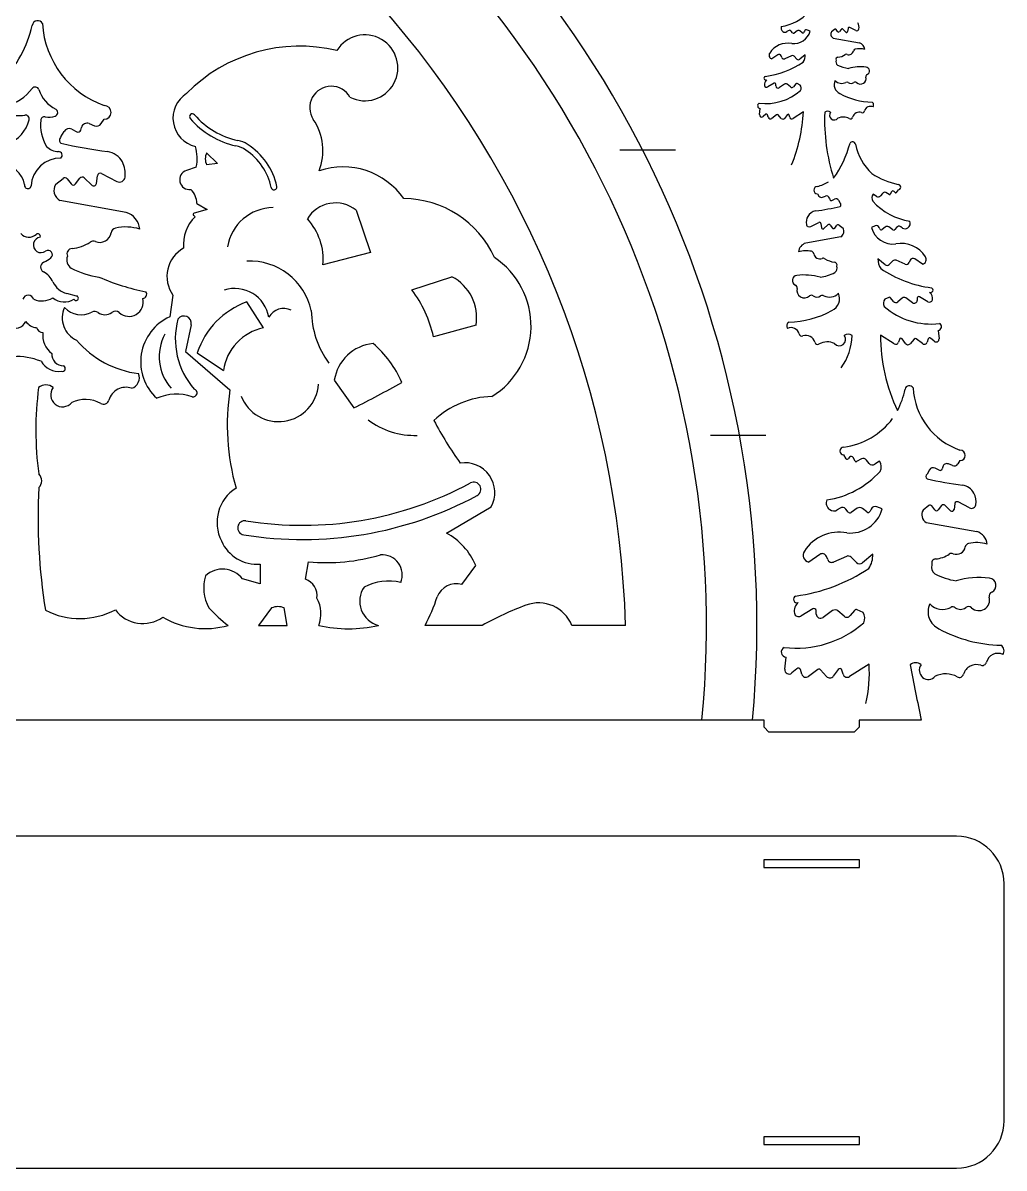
# Model space of a CAD drawing. Extents: x 0 to 545, y 0 to 410.
# Drawn here: x 338.6 to 545.5, y 0 to 241.6 of the extents above; entities that cross this region are included whole.
import ezdxf

# ---------------------------------------------------------------- set-up
doc = ezdxf.new("R2010")
doc.units = 0
doc.layers.add('GREEN', color=3, linetype='CONTINUOUS')
doc.layers.add('WHITE', color=7, linetype='CONTINUOUS')

msp = doc.modelspace()

# ---------------------------------------------------------------- linework, layer by layer
at = {"layer": 'GREEN', "linetype": 'CONTINUOUS'}
for p, q in [((499.976147, 239.945165), (499.673337, 239.743291)), ((500.874002, 239.502417), (500.6179, 239.837999)), ((501.867775, 239.919788), (501.199339, 239.451882)), ((502.923586, 239.513361), (502.437172, 239.901803)), ((503.394185, 239.839443), (503.289299, 239.602802)), ((504.604251, 239.843933), (504.008544, 240.087019)), ((509.716346, 240.216044), (509.093735, 239.716669)), ((510.381594, 239.745683), (510.054097, 240.174817)), ((511.120611, 240.223161), (510.760233, 239.746531)), ((512.10005, 239.647157), (511.475467, 240.250736)), ((512.58271, 240.43725), (512.501155, 239.788467)), ((514.1991, 239.962009), (512.927724, 240.618823)), ((509.449289, 238.371023), (514.981847, 237.366839)), ((497.761838, 234.854984), (496.532336, 234.002529)), ((498.620549, 234.275072), (498.474251, 234.640817)), ((500.679594, 234.641185), (499.252839, 234.016134)), ((501.799625, 233.959227), (501.203658, 234.544818)), ((503.573564, 234.874082), (502.436163, 233.932171)), ((496.984518, 228.86888), (495.672116, 228.084145)), ((497.359762, 228.298122), (497.34407, 228.674725)), ((499.156708, 228.674447), (498.110405, 227.93041)), ((500.419916, 228.063312), (499.742739, 228.647085)), ((501.568973, 228.701519), (501.099424, 228.123613)), ((502.499749, 228.470548), (501.852701, 228.767656)), ((493.909947, 222.236397), (494.054271, 223.552637)), ((495.236877, 222.297082), (494.694541, 221.825692)), ((503.164414, 222.80809), (501.019881, 221.425875)), ((495.777595, 221.689489), (495.619525, 222.189329)), ((497.525338, 222.205912), (496.515444, 221.451857)), ((498.499556, 221.443588), (497.8446, 222.174116)), ((499.764929, 222.20551), (499.238118, 221.481293)), ((500.303626, 221.700123), (500.186517, 222.128367)), ((506.119063, 205.527112), (506.454184, 205.037856)), ((518.57602, 204.993496), (517.882262, 205.468357)), ((519.825434, 205.617657), (519.429859, 205.12146)), ((521.250696, 205.383004), (520.55221, 205.812845)), ((521.764085, 205.974397), (521.472819, 205.441926)), ((522.510814, 205.772611), (522.27896, 206.03305)), ((523.130551, 206.36483), (522.762526, 205.792297)), ((507.213368, 204.807748), (507.79974, 205.04307)), ((508.647908, 204.620084), (508.726894, 204.327795)), ((509.18053, 204.129963), (509.740416, 204.424579)), ((510.589858, 204.171416), (510.931073, 203.557229)), ((504.71385, 198.603031), (506.409019, 199.478783)), ((506.869037, 199.236686), (506.977778, 198.371642)), ((507.512584, 198.183228), (508.345362, 198.988001)), ((508.818502, 198.951234), (509.299007, 198.315727)), ((509.803859, 198.314597), (510.240521, 198.886775)), ((510.690856, 198.941745), (511.521004, 198.275911)), ((518.301258, 198.769711), (517.506982, 198.445596)), ((519.260252, 198.124088), (519.120404, 198.439609)), ((520.396422, 198.522756), (519.74787, 198.004834)), ((522.046866, 197.922862), (521.155617, 198.546736)), ((522.822118, 198.437684), (522.480649, 197.990242)), ((524.081536, 198.311407), (523.677788, 198.580572)), ((511.046932, 196.481716), (503.670188, 195.142805)), ((520.397767, 190.563247), (518.881232, 191.819128)), ((522.041106, 191.380109), (521.246484, 190.599322)), ((524.642199, 190.675197), (522.739859, 191.5086)), ((525.680316, 191.508109), (525.485252, 191.020449)), ((528.269536, 190.657058), (526.630201, 191.793664)), ((521.175717, 183.677228), (520.312986, 183.281083)), ((529.416497, 182.765879), (527.666627, 183.812193)), ((522.180086, 182.818503), (521.554021, 183.589045)), ((523.989, 183.516466), (523.086097, 182.738101)), ((526.165444, 182.560899), (524.770373, 183.552949)), ((527.187224, 183.55332), (527.166302, 183.051182)), ((531.573623, 176.723869), (531.766055, 174.968882)), ((522.286143, 173.888186), (519.426765, 175.731139)), ((523.397294, 174.824842), (523.24115, 174.253849)), ((524.661827, 173.962076), (523.959413, 174.927699)), ((526.519851, 174.885841), (525.646576, 173.911804)), ((528.292059, 173.922828), (526.945533, 174.928235)), ((529.486617, 174.906125), (529.275858, 174.239672)), ((530.719929, 174.421275), (529.996815, 175.049796)), ((512.215947, 149.622979), (511.685991, 150.447425)), ((512.912282, 149.969662), (512.578413, 149.594631)), ((514.073125, 149.118445), (513.653702, 149.885202)), ((515.398802, 149.652568), (514.392982, 149.033597)), ((517.014987, 148.656974), (516.445359, 149.371497)), ((519.243528, 149.156506), (518.244516, 148.472705)), ((531.774021, 147.229217), (530.967786, 147.653464)), ((532.540997, 147.934991), (532.427257, 147.514095)), ((534.606734, 148.205229), (533.762359, 148.544092)), ((536.182533, 149.241112), (535.69996, 148.536584)), ((529.744588, 147.28891), (529.253239, 146.404481)), ((535.102571, 140.182899), (534.945985, 138.937235)), ((538.20604, 139.270436), (535.764997, 140.531519)), ((510.89797, 139.238095), (510.316573, 138.850497)), ((512.62185, 138.388019), (512.130135, 139.032337)), ((514.529896, 139.189371), (513.246497, 138.290992)), ((516.557052, 138.409032), (515.623137, 139.15484)), ((517.460603, 139.035109), (517.259222, 138.580758)), ((519.78393, 139.043729), (518.640173, 139.510455)), ((529.599152, 139.758184), (528.403739, 138.799383)), ((530.876427, 138.855091), (530.247634, 139.679027)), ((532.295341, 139.771847), (531.603414, 138.856718)), ((534.175864, 138.66592), (532.976663, 139.824792)), ((529.086402, 136.215742), (539.708914, 134.287709)), ((506.646495, 129.464947), (504.285852, 127.828235)), ((508.295221, 128.351518), (508.014329, 129.053748)), ((512.248588, 129.054454), (509.509219, 127.854355)), ((514.399047, 127.745095), (513.254791, 128.869428)), ((517.805011, 129.501616), (515.621199, 127.693147)), ((505.154042, 117.971628), (502.634229, 116.464937)), ((505.87451, 116.875772), (505.844381, 117.598851)), ((509.324647, 117.598318), (507.315745, 116.169765)), ((511.750005, 116.424937), (510.449825, 117.545782)), ((513.956195, 117.650295), (513.05466, 116.540715)), ((515.743284, 117.206831), (514.500952, 117.777279)), ((499.250865, 105.23726), (499.527967, 107.764443)), ((517.019443, 106.33491), (512.901938, 103.681059)), ((501.79857, 105.353777), (500.757286, 104.448706)), ((502.836749, 104.187198), (502.533256, 105.146891)), ((506.192417, 105.178729), (504.253419, 103.730944)), ((508.062914, 103.715068), (506.805399, 105.117682)), ((510.49243, 105.177958), (509.480953, 103.787461)), ((511.526729, 104.207614), (511.301881, 105.029844)), ((494.907361, 94.484389), (481.788686, 94.484389)), ((494.907361, 92.984389), (494.907361, 94.484389)), ((528.026036, 94.484389), (514.907361, 94.484389)), ((514.907361, 94.484389), (514.907361, 92.984389)), ((495.907361, 91.984389), (494.907361, 92.984389)), ((513.907361, 91.984389), (495.907361, 91.984389)), ((514.907361, 92.984389), (513.907361, 91.984389))]:
    msp.add_line(p, q, dxfattribs=at)
for centre, radius, start, end in [((272.73906, 114.484389), 210.004157, -5.464915, 185.464915), ((497.029701, 250.626861), 9.905499, -81.365022, -42.170083), ((499.35554, 240.509953), 0.898937, 158.894959, 235.066713), ((499.277701, 240.336744), 0.713243, -127.775684, -56.309932), ((500.239904, 239.549529), 0.475495, 37.349349, 123.690067), ((501.118973, 240.823604), 3.620348, -96.40415, -15.700061), ((501.062999, 239.646652), 0.237748, -142.650651, -55.007979), ((502.140454, 239.530247), 0.475495, 51.389747, 124.99202), ((503.071945, 239.699139), 0.237748, -128.610253, -23.904259), ((503.828894, 239.646768), 0.475495, 67.801429, 156.095741), ((509.890807, 239.207479), 0.945831, 147.428512, 242.172979), ((509.865099, 240.030582), 0.237748, 37.349349, 128.731941), ((510.570591, 239.889919), 0.237748, -142.650651, -37.092838), ((511.310253, 240.079773), 0.237748, 45.979784, 142.907163), ((512.265264, 239.81812), 0.237748, -134.020215, -7.164777), ((512.818601, 240.407597), 0.237748, 62.67839, 172.835224), ((514.417345, 240.38446), 0.475495, -117.32161, -8.122627), ((512.837678, 240.609916), 2.07117, -8.122627, 28.070356), ((499.879099, 232.793708), 4.510305, 79.317532, 147.670982), ((514.515689, 235.829082), 1.606861, 5.097594, 73.135779), ((496.705077, 234.760427), 0.777335, 145.050138, 257.160427), ((498.032765, 234.464223), 0.475495, 21.80141, 124.73486), ((500.870398, 234.205652), 0.475495, 45.503167, 113.657909), ((500.974221, 234.77026), 2.601416, -33.858823, 2.287277), ((510.509657, 233.885293), 0.475495, 95.28689, 201.302312), ((510.16192, 237.643138), 3.298405, -84.71311, -56.77338), ((512.229836, 234.486233), 0.475495, 68.467157, 123.22662), ((512.761157, 235.832806), 0.972109, -111.532843, -9.489857), ((514.18895, 235.594135), 0.475495, 102.506458, 170.510143), ((514.939081, 232.212319), 3.939506, 72.614617, 102.506458), ((492.633448, 248.95044), 18.829617, -82.486281, -56.104048), ((499.062035, 234.451667), 0.475495, -158.19859, -66.342091), ((502.132885, 234.298393), 0.475495, -134.496833, -50.370995), ((510.912163, 233.42432), 0.893291, 161.176043, 233.867963), ((513.919568, 239.745209), 7.879403, -116.649274, -98.83854), ((515.286074, 222.776377), 9.53778, 83.38074, 105.676621), ((516.297951, 231.453468), 0.801905, -65.735397, 83.731883), ((495.246996, 229.926952), 0.386411, 113.0543, 292.334503), ((496.193246, 228.609745), 1.249095, 129.791067, 190.025261), ((515.2059, 229.871575), 1.194494, -132.440725, 14.472029), ((516.8229, 230.288918), 0.475495, 114.264603, 194.472029), ((495.215409, 235.662263), 11.108515, -97.132489, -48.46929), ((495.428095, 228.492249), 0.475495, -167.865852, -59.123187), ((497.106529, 228.664828), 0.237748, 2.385944, 120.876813), ((497.834845, 228.317917), 0.475495, -177.614056, -54.582945), ((499.432269, 228.28694), 0.475495, 49.236395, 125.417055), ((500.730385, 228.423456), 0.475495, -130.763605, -39.093859), ((501.753492, 228.551597), 0.237748, 65.336604, 140.906141), ((501.567819, 227.838557), 1.126013, -25.916383, 34.143297), ((511.693985, 228.551319), 2.055852, 155.252047, 245.487238), ((511.223699, 230.746326), 1.9317, -136.308477, -62.202347), ((512.346296, 228.616921), 0.475495, 53.607371, 117.797652), ((513.197931, 229.772361), 0.959888, -126.392628, -52.136374), ((514.078946, 228.639164), 0.475495, 47.559275, 127.863625), ((517.958541, 239.75688), 14.887711, -118.560095, -91.209524), ((517.264499, 224.258275), 0.722143, -34.308057, 58.270418), ((494.099468, 224.12713), 0.576267, 117.19191, 265.501622), ((495.392843, 222.117643), 0.237748, 17.54906, 130.996731), ((499.95719, 222.065655), 0.237748, 15.294276, 143.967065), ((469.106383, 224.515513), 34.100803, -22.189283, -2.869994), ((548.198467, 221.144109), 40.564275, 177.765666, 197.663677), ((508.27472, 221.983993), 0.960031, 50.57473, 129.42527), ((509.671653, 222.115181), 0.996159, 142.211763, 319.892189), ((514.956497, 221.271302), 1.477744, 71.156989, 163.850936), ((515.587347, 223.119861), 0.475495, -108.843011, -14.043417), ((517.298719, 222.691791), 1.288603, 64.128686, 165.956583), ((494.382609, 222.18457), 0.475495, 173.742591, 310.996732), ((496.23096, 221.832862), 0.475495, -162.45094, -53.252529), ((497.66758, 222.015409), 0.237748, 41.87787, 126.747471), ((498.853595, 221.761003), 0.475495, -138.122131, -36.032935), ((500.762281, 221.825547), 0.475495, -164.705724, -57.19704), ((511.568719, 219.077252), 2.651465, 61.091505, 115.348906), ((513.08033, 221.814571), 0.475495, -118.908495, -16.149064), ((490.806259, 222.120909), 22.971671, -35.333088, -14.980819), ((513.539987, 215.903459), 0.610484, 8.175609, 152.766016), ((525.948705, 218.504404), 12.069201, -167.976694, -133.818962), ((503.587891, 216.118055), 9.40951, -74.395141, -58.538216), ((527.115375, 224.957529), 17.90418, -122.133674, -102.859667), ((506.119063, 206.291247), 0.764135, 90, 270), ((519.062425, 204.660563), 1.430146, 145.609256, 209.500855), ((520.321173, 205.222447), 0.633993, 68.628404, 141.437644), ((521.333765, 205.51799), 0.158498, -121.607717, -28.679037), ((522.042193, 205.822269), 0.316997, 41.676879, 151.320964), ((522.629197, 205.878001), 0.158498, -138.323121, -32.733011), ((523.130551, 206.933625), 0.568795, -90, 90), ((506.977241, 205.396129), 0.633993, -145.590443, -68.133508), ((508.035868, 204.45469), 0.633993, 15.12204, 111.866492), ((509.032914, 204.410491), 0.316997, -164.87796, -62.24632), ((510.035648, 203.863522), 0.633993, 29.054604, 117.75368), ((510.621723, 203.197095), 0.474756, -47.833998, 49.337842), ((527.606383, 212.822834), 13.207332, -137.829917, -98.634978), ((518.93412, 205.51667), 0.633993, -124.390744, -38.562356), ((506.52908, 199.466908), 2.76156, 151.929644, 188.122627), ((506.05032, 199.722223), 2.218977, 97.909997, 151.929644), ((496.227013, 270.424376), 69.162336, -82.090003, -77.717189), ((504.422857, 199.166299), 0.633993, -171.877373, -62.67839), ((506.554516, 199.197149), 0.316997, 7.164776, 117.32161), ((507.292299, 198.411179), 0.316997, -172.835223, -45.979785), ((508.565647, 198.76005), 0.316997, 37.092837, 134.020216), ((509.551862, 198.506911), 0.316997, -142.907162, -37.349349), ((510.492518, 198.694462), 0.316997, 51.268059, 142.650651), ((510.458242, 197.596991), 1.261109, -62.172979, 32.571488), ((522.15402, 199.751825), 4.827131, -164.299939, -83.59585), ((518.540792, 198.182709), 0.633993, 23.904259, 112.198571), ((519.550058, 198.252538), 0.316997, -156.095741, -51.389747), ((520.792046, 198.027348), 0.633993, 55.00798, 128.610253), ((523.326112, 198.053058), 0.633993, 56.309933, 142.650651), ((524.60905, 199.102679), 0.95099, -123.690068, -52.224316), ((524.505264, 199.333623), 1.198583, -55.066713, 21.105041), ((522.228652, 198.182556), 0.316997, -124.992021, -37.349349), ((504.291732, 193.092461), 2.142481, 106.864221, 174.902406), ((503.72721, 188.270111), 5.252675, 77.493542, 107.385383), ((504.727384, 192.779199), 0.633993, 9.489857, 77.493542), ((523.807185, 189.045297), 6.01374, 32.329018, 100.682468), ((506.631109, 193.097427), 1.296146, -170.510143, -68.467157), ((507.339536, 191.301997), 0.633993, 56.77338, 111.532843), ((510.096758, 195.511203), 4.397874, -123.22662, -95.28689), ((509.633108, 190.500743), 0.633993, -21.302312, 84.71311), ((522.347022, 191.680699), 3.468554, 177.712723, 213.858823), ((522.485453, 190.927889), 0.633993, 66.342091, 134.496833), ((524.896604, 191.255908), 0.633993, -113.657909, -21.801409), ((526.268964, 191.27265), 0.633993, 55.26514, 158.19859), ((528.039215, 191.667589), 1.036446, -77.160427, 34.949862), ((505.086561, 198.313964), 10.505871, -81.16146, -63.350726), ((509.096434, 189.886112), 1.191055, -53.867963, 18.823957), ((533.468054, 210.587607), 25.106156, -123.895952, -97.513719), ((520.802137, 191.051543), 0.633993, -129.629005, -45.503167), ((501.915383, 187.258311), 1.069206, 96.268117, 245.735397), ((501.215451, 185.705576), 0.633993, -14.472029, 65.735397), ((503.264553, 175.688856), 12.71704, 74.323379, 96.61926), ((503.371451, 185.14912), 1.592659, 165.527971, 312.440725), ((504.874056, 183.505904), 0.633993, 52.136375, 132.440725), ((506.048743, 185.016834), 1.279851, -127.863626, -53.607372), ((507.184257, 183.476247), 0.633993, 62.202347, 126.392629), ((508.681052, 186.315453), 2.5756, -117.797653, -43.691523), ((508.054005, 183.388778), 2.741136, -65.487238, 24.747953), ((521.307995, 183.389149), 0.316997, 39.093859, 114.663396), ((524.402959, 183.036273), 0.633993, 54.582945, 130.763605), ((527.503946, 183.540123), 0.316997, 59.123187, 177.614056), ((529.983323, 185.222955), 0.515215, -112.334503, 66.9457), ((528.721656, 183.466679), 1.66546, -10.025261, 50.208933), ((521.555558, 182.438429), 1.50135, 145.856703, 205.916383), ((530.025439, 192.870036), 14.811354, -131.53071, -82.867511), ((522.672137, 183.218294), 0.633993, -140.906141, -49.236395), ((526.532858, 183.077575), 0.633993, -125.417055, -2.385944), ((529.741858, 183.310018), 0.633993, -120.876813, -12.134148), ((499.701263, 198.329527), 19.850281, -88.790476, -61.439905), ((500.626653, 177.66472), 0.962858, 121.729582, 214.308057), ((500.581025, 175.576073), 1.718137, 14.043417, 115.871314), ((531.51336, 177.489859), 0.768357, -85.501622, 62.80809), ((502.862855, 176.146834), 0.633993, -165.956583, -71.156989), ((503.703988, 173.682089), 1.970326, 16.149064, 108.843011), ((506.205544, 174.406447), 0.633993, -163.850936, -61.091505), ((508.221025, 170.756689), 3.535286, 64.651094, 118.908495), ((510.750446, 174.80726), 1.328212, -139.892189, 37.788237), ((501.247467, 175.894853), 12.181551, -35.627086, -1.287629), ((512.613024, 174.632343), 1.280041, 50.57473, 129.42527), ((556.662032, 175.665669), 37.235324, 179.899259, 205.242814), ((522.62961, 174.421082), 0.633993, -122.80296, -15.294276), ((523.703064, 174.741226), 0.316997, 36.032935, 164.705724), ((525.174524, 174.335023), 0.633993, -143.967065, -41.877869), ((526.755877, 174.674232), 0.316997, 53.252529, 138.12213), ((528.671371, 174.430835), 0.633993, -126.747471, -17.54906), ((529.78886, 174.810543), 0.316997, 49.003269, 162.45094), ((531.135839, 174.899779), 0.633993, -130.996732, 6.257409), ((507.62785, 167.928413), 17.37965, -27.935403, -12.023306), ((525.496403, 164.183052), 0.879096, 27.233984, 171.824391), ((541.162103, 165.497838), 14.912, -176.491789, -109.50751), ((509.542466, 167.528317), 15.590817, -82.097581, -37.075926), ((511.685991, 151.26649), 0.819065, 90, 270), ((513.253226, 149.666139), 0.456475, 28.679036, 138.323121), ((536.182533, 150.341466), 1.100354, -90, 90), ((512.40794, 149.746393), 0.228238, -147.266988, -41.676879), ((514.273363, 149.227977), 0.228238, -151.320963, -58.392283), ((515.731495, 148.802395), 0.91295, 38.562356, 111.371596), ((517.728851, 149.226076), 0.91295, -141.437644, -55.609256), ((517.544093, 147.993281), 2.05941, -29.500855, 34.390744), ((530.542651, 146.845542), 0.91295, 62.24632, 150.945396), ((531.986589, 147.633178), 0.456475, -117.75368, -15.12204), ((533.422335, 147.696824), 0.91295, 68.133508, 164.87796), ((534.946758, 149.052496), 0.91295, -111.866492, -34.409557), ((505.240793, 159.746951), 19.018559, -81.365022, -42.170083), ((529.698703, 145.885888), 0.683649, 130.662158, 227.833998), ((550.427086, 242.693173), 99.593764, -102.282811, -97.909997), ((536.281523, 140.882072), 3.195327, 28.070356, 82.090003), ((509.706404, 140.322488), 1.725959, 158.894959, 235.066713), ((535.555481, 140.125966), 0.456475, 62.67839, 172.835224), ((535.59211, 140.514418), 3.976646, -8.122627, 28.070356), ((509.556953, 139.989928), 1.369426, -127.775684, -56.309932), ((511.404383, 138.478474), 0.91295, 37.349349, 123.690067), ((513.092196, 140.924699), 6.951069, -96.40415, -15.700061), ((512.984726, 138.664951), 0.456475, -142.650651, -55.007979), ((515.053438, 138.441453), 0.91295, 51.389747, 124.99202), ((516.841901, 138.765726), 0.456475, -128.610253, -23.904259), ((518.295244, 138.665172), 0.91295, 67.801429, 156.095741), ((529.934116, 137.821738), 1.815996, 147.428512, 242.172979), ((529.884758, 139.402096), 0.456475, 37.34935, 128.731941), ((531.239302, 139.132022), 0.456475, -142.650651, -37.092838), ((532.659453, 139.496543), 0.456475, 45.979784, 142.907163), ((534.493074, 138.994168), 0.456475, -134.020215, -7.164776), ((538.62507, 140.081541), 0.91295, -117.32161, -8.122627), ((510.711638, 125.507298), 8.659786, 79.317532, 147.670982), ((538.813891, 131.335215), 3.085172, 5.097594, 73.135779), ((535.445188, 131.342365), 1.86645, -111.532843, -9.489857), ((538.186551, 130.884117), 0.91295, 102.506458, 170.510143), ((539.626802, 124.391031), 7.563852, 72.614617, 102.506458), ((504.617515, 129.283399), 1.492482, 145.050138, 257.160427), ((507.166676, 128.714687), 0.91295, 21.80141, 124.73486), ((509.142874, 128.690579), 0.91295, -158.198591, -66.342091), ((512.614932, 128.218231), 0.91295, 45.503167, 113.657909), ((512.814272, 129.302277), 4.994718, -33.858823, 2.287277), ((531.122309, 127.60314), 0.91295, 95.28689, 201.302312), ((530.454653, 134.818204), 6.332938, -84.71311, -56.77338), ((534.425052, 128.756947), 0.91295, 68.467157, 123.22662), ((496.799987, 156.528224), 36.152865, -82.486281, -56.104048), ((515.038907, 128.396293), 0.91295, -134.496833, -50.370995), ((531.89512, 126.718073), 1.715119, 161.176043, 233.867963), ((537.669337, 138.85418), 15.128454, -116.649274, -98.83854), ((540.293029, 106.274023), 18.312537, 83.38074, 105.676621), ((542.235833, 122.934038), 1.539657, -65.735397, 83.731883), ((543.243735, 120.698101), 0.91295, 114.264603, 194.472029), ((501.818, 120.003127), 0.74191, 113.0543, 292.334503), ((503.634799, 117.474089), 2.398263, 129.791067, 190.025261), ((533.396218, 117.361911), 3.947235, 155.252047, 245.487238), ((532.49327, 121.576324), 3.708864, -136.308477, -62.202347), ((534.648655, 117.487866), 0.91295, 53.607371, 117.797653), ((537.975343, 117.530573), 0.91295, 47.559275, 127.863625), ((540.139095, 119.896803), 2.293429, -132.440725, 14.472029), ((502.165709, 117.248497), 0.91295, -167.865852, -59.123187), ((505.388302, 117.579848), 0.456475, 2.385944, 120.876813), ((506.786669, 116.913779), 0.91295, -177.614056, -54.582945), ((509.853724, 116.854304), 0.91295, 49.236395, 125.417055), ((512.346107, 117.116414), 0.91295, -130.763605, -39.093859), ((514.310471, 117.362445), 0.456475, 65.336604, 140.906141), ((513.95398, 115.993408), 2.161944, -25.916383, 34.143297), ((536.283794, 119.706312), 1.842985, -126.392628, -52.136374), ((501.757352, 131.014923), 21.328349, -97.132489, -48.46929), ((545.424165, 138.876589), 28.584405, -118.560095, -91.209524), ((499.614745, 108.867468), 1.106434, 117.191909, 265.501622), ((544.091605, 109.119267), 1.386515, -34.308057, 58.270418), ((487.372042, 104.516523), 29.703112, -12.706452, 3.50977), ((526.83123, 104.752645), 1.843259, 50.57473, 129.42527), ((540.871473, 106.933512), 0.91295, -108.843011, -14.043417), ((544.157308, 106.111616), 2.474117, 64.128686, 165.956583), ((500.158376, 105.137753), 0.91295, 173.742591, 310.996732), ((502.098025, 105.009253), 0.456475, 17.54906, 130.996731), ((503.70721, 104.462473), 0.91295, -162.45094, -53.252529), ((506.465521, 104.812964), 0.456475, 41.87787, 126.747471), ((510.861572, 104.909436), 0.456475, 15.294276, 143.967065), ((512.407346, 104.448429), 0.91295, -164.705724, -57.19704), ((1160.989089, 228.62344), 647.020487, -169.091132, -168.034768), ((529.513342, 105.004526), 1.912625, 142.211763, 319.892189), ((533.155708, 99.171703), 5.090812, 61.091505, 115.348906), ((536.058, 104.427354), 0.91295, -118.908495, -16.149064), ((539.660241, 103.384278), 2.837269, 71.156989, 163.850936), ((508.742669, 104.324504), 0.91295, -138.122131, -36.032935)]:
    msp.add_arc(centre, radius, start, end, dxfattribs=at)
at = {"layer": 'WHITE', "linetype": 'CONTINUOUS'}
for p, q in [((352.594558, 220.340072), (353.704422, 219.894664)), ((355.141379, 220.330203), (355.775683, 221.256249)), ((346.667682, 217.527725), (347.313522, 218.690236)), ((348.921316, 219.169414), (349.981048, 218.611775)), ((350.839674, 218.986224), (350.989177, 219.539458)), ((377.360347, 214.180695), (379.646347, 211.894695)), ((464.504641, 214.801915), (476.191761, 214.801915)), ((375.187483, 211.181631), (373.107338, 210.477682)), ((379.646347, 211.894695), (377.360347, 211.640697)), ((345.551083, 207.531435), (347.122357, 208.791702)), ((347.974734, 208.687657), (348.801232, 207.604659)), ((349.756799, 207.606798), (350.666281, 208.809662)), ((351.561824, 208.879253), (353.138077, 207.356008)), ((354.150339, 207.712631), (354.356159, 209.349956)), ((355.226864, 209.808188), (358.43542, 208.150597)), ((360.410827, 201.601203), (346.448389, 204.135447)), ((375.29158, 203.494718), (377.49526, 202.219492)), ((374.646457, 200.941471), (374.929372, 200.708894)), ((377.49526, 202.219492), (374.707261, 201.435964)), ((408.870631, 202.081515), (411.944341, 193.143579)), ((411.944341, 193.143579), (401.898133, 190.527243)), ((420.621841, 185.301369), (429.052265, 188.042351)), ((349.963799, 183.970581), (347.893062, 184.498416)), ((370.246903, 184.172067), (369.58106, 179.581065)), ((389.353308, 177.250468), (385.872137, 182.717271)), ((374.077249, 177.911901), (372.919213, 172.259733)), ((434.159593, 177.834795), (425.202691, 175.384461)), ((372.919213, 172.259733), (382.271029, 164.162913)), ((375.400437, 171.968834), (380.896058, 168.256249)), ((404.284351, 166.203159), (408.367117, 160.358511)), ((483.601242, 154.643152), (495.288362, 154.643152)), ((427.906735, 133.950231), (437.365465, 139.464597)), ((388.664173, 127.416826), (388.664173, 123.282045)), ((398.184505, 124.265391), (398.845213, 127.919667)), ((431.170543, 123.133893), (434.089393, 127.146045)), ((388.664173, 123.282045), (384.917125, 124.281723)), ((391.076347, 118.168695), (388.276688, 114.484389)), ((394.365009, 114.484389), (393.737299, 118.168695)), ((388.276688, 114.484389), (394.365009, 114.484389)), ((435.480375, 114.484389), (423.447372, 114.484389)), ((465.679435, 114.484389), (454.386127, 114.484389)), ((481.788686, 94.484389), (292.73906, 94.484389)), ((535.478081, 70), (10, 70)), ((515.007361, 65), (494.807361, 65)), ((494.807361, 65), (494.807361, 63.4)), ((494.807361, 63.4), (515.007361, 63.4)), ((515.007361, 63.4), (515.007361, 65)), ((545.478081, 10), (545.478081, 60)), ((515.007361, 6.6), (494.807361, 6.6)), ((494.807361, 6.6), (494.807361, 5)), ((494.807361, 5), (515.007361, 5)), ((515.007361, 5), (515.007361, 6.6)), ((10, 0), (535.478081, 0))]:
    msp.add_line(p, q, dxfattribs=at)
for centre, radius, start, end in [((272.73906, 114.484389), 220.635051, -5.200854, 185.200854), ((258.897493, 108.384606), 206.87189, 1.689657, 41.703528), ((341.729624, 240.896228), 1.155502, 27.233984, 171.824391), ((318.242846, 245.819205), 22.844153, -46.181038, -12.023306), ((362.320927, 242.624408), 19.600626, -176.491789, -109.50751), ((410.733702, 232.105582), 6.945627, -116.931482, 148.241841), ((397.017648, 203.075737), 33.605775, 76.560954, 135.3066), ((332.156392, 234.253208), 10.664563, -74.266281, -37.574489), ((341.24276, 227.262205), 0.8, 18.281624, 142.425511), ((348.754613, 229.743841), 7.11116, -161.718376, -116.836011), ((403.639234, 223.692225), 4.530388, 29.356567, 213.015584), ((376.430245, 221.508663), 6.162024, 122.405601, 256.597596), ((337.767027, 231.402346), 9.358005, -106.997945, -82.070086), ((345.183211, 222.684695), 0.8, -71.140348, 63.163989), ((355.775683, 222.702576), 1.446327, -90, 90), ((374.364726, 221.798386), 0.6, 40.591303, 220.591303), ((333.071283, 222.768724), 7.06198, -71.000505, -13.174809), ((339.168443, 221.341476), 0.8, -13.174809, 97.929914), ((351.531253, 220.149426), 9.180857, 174.380523, 210.253418), ((343.190672, 220.970089), 0.8, 80.275727, 174.380523), ((344.052007, 225.996281), 4.299461, -99.724273, -71.140348), ((352.147624, 219.226407), 1.2, 68.133508, 164.87796), ((354.151356, 221.008329), 1.2, -111.866492, -34.409557), ((387.294324, 232.876987), 17.62674, -139.408697, -102.254429), ((387.294324, 232.876987), 16.42674, -139.408697, -101.700298), ((390.253998, 214.621776), 11.63982, -21.378728, 34.554507), ((347.253209, 216.846077), 0.898602, 130.662158, 227.833998), ((348.36251, 218.107465), 1.2, 62.24632, 150.945396), ((350.260451, 219.14275), 0.6, -117.75368, -15.12204), ((346.165126, 218.04045), 3.592913, -135.538707, -90.697777), ((374.499003, 344.091473), 130.908, -102.282811, -97.909997), ((366.596863, 212.984175), 8.777693, -11.850283, 16.753954), ((382.279472, 209.788589), 6, 56.094497, 77.745571), ((382.746351, 210.916235), 6, 57.832399, 78.299702), ((378.506156, 204.174467), 13.964339, 12.026607, 57.832399), ((346.528393, 206.890022), 6.165893, 88.884021, 177.061372), ((346.111628, 213.647862), 0.8, -47.850554, 89.302223), ((355.905797, 210.268963), 4.2, 28.070356, 82.090003), ((380.163892, 212.910696), 3.077785, 155.629592, 204.370408), ((378.506156, 204.174467), 12.764339, 12.026607, 56.094497), ((334.058402, 206.677084), 4.987823, 9.451443, 91.503369), ((354.999618, 209.785711), 5.226982, -8.122627, 28.070356), ((373.775371, 208.503675), 2.08398, 108.696566, 277.180214), ((406.113681, 195.563249), 15.643076, 34.966606, 108.720925), ((347.497763, 208.323653), 0.6, 37.349349, 128.731941), ((351.144877, 208.447797), 0.6, 45.979784, 142.907163), ((354.951474, 209.275122), 0.6, 62.67839, 172.835224), ((358.986201, 209.21673), 1.2, -117.32161, -8.122627), ((339.674562, 207.351133), 0.710991, 168.231711, 348.231711), ((347.56264, 206.2464), 2.386981, 147.428512, 242.172979), ((349.278203, 207.968663), 0.6, -142.650651, -37.092838), ((353.555024, 207.787465), 0.6, -134.020215, -7.164776), ((371.280342, 203.52092), 4.011323, -0.374261, 46.612265), ((391.57716, 206.95914), 0.6, -167.973393, 12.026608), ((404.538469, 196.696323), 6.911438, 51.184776, 149.253051), ((418.790774, 183.419931), 21.108827, 24.344931, 89.614042), ((359.234391, 197.720387), 4.055211, 5.097594, 73.135779), ((380.853106, 194.803471), 8.364487, 135.088695, 185.04165), ((374.789368, 201.174883), 0.273687, 107.457804, 238.522279), ((391.485662, 192.786618), 9.828687, 90.605173, 170.795102), ((358.409804, 197.127455), 1.2, 102.506458, 170.510143), ((360.302897, 188.592814), 9.942076, 72.614617, 102.506458), ((389.339744, 191.668773), 12.610163, -5.193787, 42.757523), ((339.891678, 198.645091), 2.265462, -138.039586, -47.757567), ((342.472514, 194.742666), 1.622049, 96.464542, 306.036469), ((341.783003, 196.562351), 0.547884, -22.305777, 132.242433), ((354.806501, 197.729785), 2.453298, -111.532843, -9.489857), ((343.954916, 192.705043), 0.897757, -50.741228, 126.036469), ((349.124425, 192.814874), 1.2, 95.28689, 201.302312), ((348.246845, 202.298495), 8.324139, -84.71311, -56.77338), ((353.465615, 194.33146), 1.2, 68.467157, 123.22662), ((375.810289, 188.103104), 6.812072, 118.872663, 215.244671), ((343.522284, 190.061617), 1.151334, 113.600359, 241.908156), ((340.544029, 196.878456), 6.287704, -66.399641, -50.741228), ((350.140223, 191.651524), 2.254387, 161.176043, 233.867963), ((386.465077, 178.052633), 13.281, 12.335737, 92.774891), ((428.281328, 177.61159), 17.476641, -58.144323, 56.1246), ((340.839764, 185.035982), 4.545412, 24.689135, 61.908156), ((357.729967, 207.603461), 19.885137, -116.649274, -98.83854), ((348.984517, 188.780279), 4.418782, -155.310865, -104.300277), ((375.496785, 236.692241), 52.999387, -113.133564, -101.904603), ((424.606189, 179.436267), 9.686706, -9.51622, 62.678214), ((339.771056, 182.956758), 1.185353, 15.388777, 162.565163), ((349.841795, 183.491948), 0.493938, -153.468636, 75.699723), ((363.852447, 184.31673), 0.878902, -87.215691, 35.952323), ((383.288972, 178.274494), 7.291283, 9.809039, 107.50897), ((399.649715, 169.597403), 26.200088, 12.760686, 36.825936), ((342.624287, 187.394549), 4.463908, -112.529356, -58.643819), ((347.390405, 186.529749), 3.828234, -129.659963, -58.337993), ((352.113295, 179.353601), 5.188324, 155.252047, 245.487238), ((350.926443, 184.893108), 4.875004, -136.308477, -62.202347), ((360.976265, 182.685513), 3.014528, -132.440725, 14.472029), ((391.511398, 166.747939), 16.935785, 109.449692, 162.044641), ((393.625645, 177.692363), 3.641852, 64.359525, 149.938504), ((353.759523, 179.519159), 1.2, 53.607371, 117.797652), ((355.908782, 182.435128), 2.422456, -126.392628, -52.136374), ((358.132188, 179.575293), 1.2, 47.559275, 127.863625), ((373.912867, 170.077749), 10.44402, 114.504475, 227.41893), ((386.771743, 174.907743), 16.00625, 164.775851, 221.326824), ((372.575041, 178.219683), 1.533414, -11.57888, 144.464325), ((418.749816, 181.131762), 19.311877, -179.282656, -144.076827), ((337.029509, 179.663308), 2.490634, -122.308749, -25.464414), ((341.635146, 180.138281), 2.818658, -146.740988, -92.333133), ((342.769378, 177.552389), 1.270058, -169.546832, -85.99624), ((391.511398, 166.747939), 10.721961, 101.611679, 171.913104), ((347.369093, 175.592129), 4.564003, 171.26257, 234.635305), ((365.595085, 188.046188), 20.599774, -139.372596, -97.224679), ((377.301484, 171.164406), 9.932497, 151.374022, 222.045651), ((413.364989, 164.79831), 9.188667, 95.717599, 171.205594), ((397.888141, 156.785607), 22.502257, 23.438674, 49.675979), ((347.137672, 171.663358), 2.418991, 175.093476, 271.326702), ((337.412297, 157.886986), 13.307288, 67.707151, 119.371968), ((346.202206, 172.403781), 4.342824, -149.500252, -83.20067), ((346.955021, 168.668258), 0.624185, -112.479434, 67.520566), ((360.888291, 166.711796), 2.298873, -73.236258, 22.997997), ((410.136096, 155.687399), 68.777249, 172.511246, 187.726872), ((343.484146, 162.779734), 2.422816, 50.57473, 129.42527), ((347.009567, 163.110811), 2.513993, 142.211763, 319.892189), ((360.34685, 160.981126), 3.729362, 71.156989, 163.850936), ((374.535313, 163.53453), 0.83208, -105.07827, 74.92173), ((392.523908, 165.880865), 8.417604, -159.061463, -3.615618), ((308.102013, 362.206265), 225.378807, -63.584742, -60.660577), ((351.797165, 155.444035), 6.691464, 61.091505, 115.348906), ((355.611995, 162.352166), 1.2, -118.908495, -16.149064), ((371.03139, 152.793241), 10.467493, 71.695663, 113.567969), ((430.475804, 156.791004), 48.765207, 171.305178, 195.884281), ((437.972201, 144.343305), 18.42989, 91.452071, 133.531831), ((421.248047, 170.897149), 16.339406, -127.101228, -88.133011), ((492.565605, 193.069434), 76.014559, -152.274589, -144.311346), ((431.799738, 142.472702), 6.326611, -28.389866, 98.847703), ((340.60035, 144.996229), 1.999442, -46.236671, 46.236671), ((463.667692, 137.243061), 121.847816, 177.031952, 189.244992), ((388.134085, 136.181943), 8.575966, 122.13315, 206.854047), ((397.547921, 210.253586), 74.659713, -99.158338, -61.679093), ((433.67881, 143.209864), 1.5, -61.679093, 118.320907), ((397.547921, 210.253586), 77.659713, -99.158338, -61.679093), ((385.426086, 135.064738), 1.5, 80.841662, 260.841662), ((421.39008, 121.817795), 13.771811, 22.761457, 61.75857), ((387.989684, 135.57638), 8.187385, -156.472104, -85.274533), ((402.680115, 168.753154), 41.01317, -95.365232, -73.958894), ((414.404167, 125.152083), 4.203029, -22.731574, 95.337948), ((380.722052, 121.086757), 5.273182, 37.29289, 132.686281), ((385.35633, 122.371702), 8.608657, 162.482022, 209.242772), ((396.85171, 120.698398), 3.807858, -7.123406, 69.511972), ((415.712943, 112.553012), 11.271347, 76.831538, 117.253596), ((430.049642, 118.913636), 4.366576, 75.125653, 158.770533), ((414.939377, 119.606118), 5.296873, 145.93451, 255.22493), ((392.406823, 115.198194), 3.254849, 65.872578, 114.127422), ((394.944339, 116.99042), 6.542095, -22.523511, 29.643948), ((388.607186, 132.700154), 39.31479, -27.602267, -18.086484), ((468.255827, 55.884418), 67.143032, 110.560034, 119.218648), ((447.327238, 111.601758), 7.624793, 22.213579, 110.347825), ((350.636122, 131.837524), 15.909577, -117.043244, -61.931763), ((363.925642, 122.115356), 7.23277, -143.361591, -54.594628), ((377.07404, 131.687789), 17.874432, -120.077096, -74.250706), ((400.580587, 139.263432), 31.016235, -137.140948, -126.974281), ((407.28798, 141.874024), 28.104967, -102.954643, -77.045357), ((535.478081, 60), 10, 0, 90), ((535.478081, 10), 10, -90, 0)]:
    msp.add_arc(centre, radius, start, end, dxfattribs=at)

doc.saveas('drawing.dxf')
